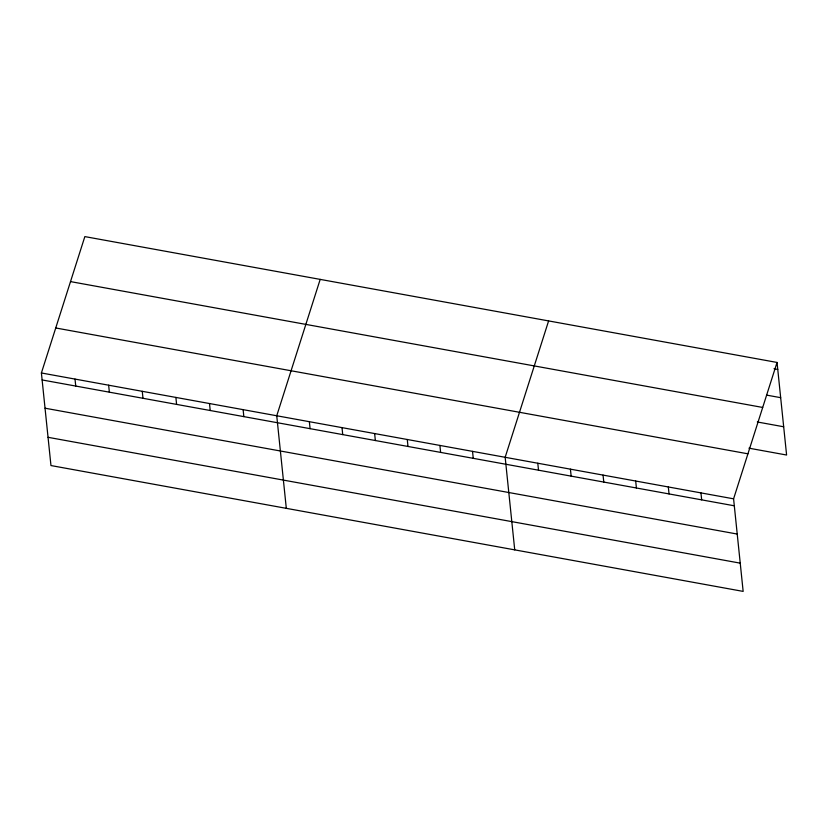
<?xml version="1.0" encoding="UTF-8"?>
<svg xmlns="http://www.w3.org/2000/svg" width="828" height="828" viewBox="0 0 828 828"><rect width="100%" height="100%" fill="white"/><g stroke="black" fill="none" stroke-linecap="round" stroke-linejoin="round"><path stroke-width="1.24" d="M777.037 362.447L733.587 498.829L743.151 591.399L50.963 465.553L41.4 372.973L84.849 236.601L777.037 362.447L786.6 455.027L748.947 448.176M320.188 279.388L276.738 415.77L286.312 508.34M548.612 320.912L505.163 457.294L514.726 549.875M773.994 368.739L777.751 369.423M766.863 395.163L780.669 397.668M70.515 281.603L762.691 407.448M757.32 421.98L783.681 426.772M55.735 327.971L747.922 453.816M41.4 372.973L733.587 498.829M42.124 379.948L734.301 505.794M45.043 408.204L737.22 534.05M48.045 437.308L740.232 563.154M700.954 492.888L701.668 499.864M668.32 486.957L669.045 493.933M635.687 481.027L636.411 488.002M603.053 475.096L603.778 482.072M570.43 469.165L571.144 476.131M537.796 463.225L538.51 470.2M472.529 451.363L473.254 458.339M439.896 445.433L440.62 452.399M407.272 439.492L407.987 446.468M374.639 433.561L375.353 440.537M342.005 427.631L342.73 434.607M309.372 421.7L310.096 428.676M243.121 409.653L243.846 416.629M209.505 403.536L210.219 410.512M175.878 397.43L176.602 404.406M142.261 391.313L142.985 398.289M108.644 385.206L109.358 392.172M75.017 379.089L75.741 386.065"/></g></svg>
